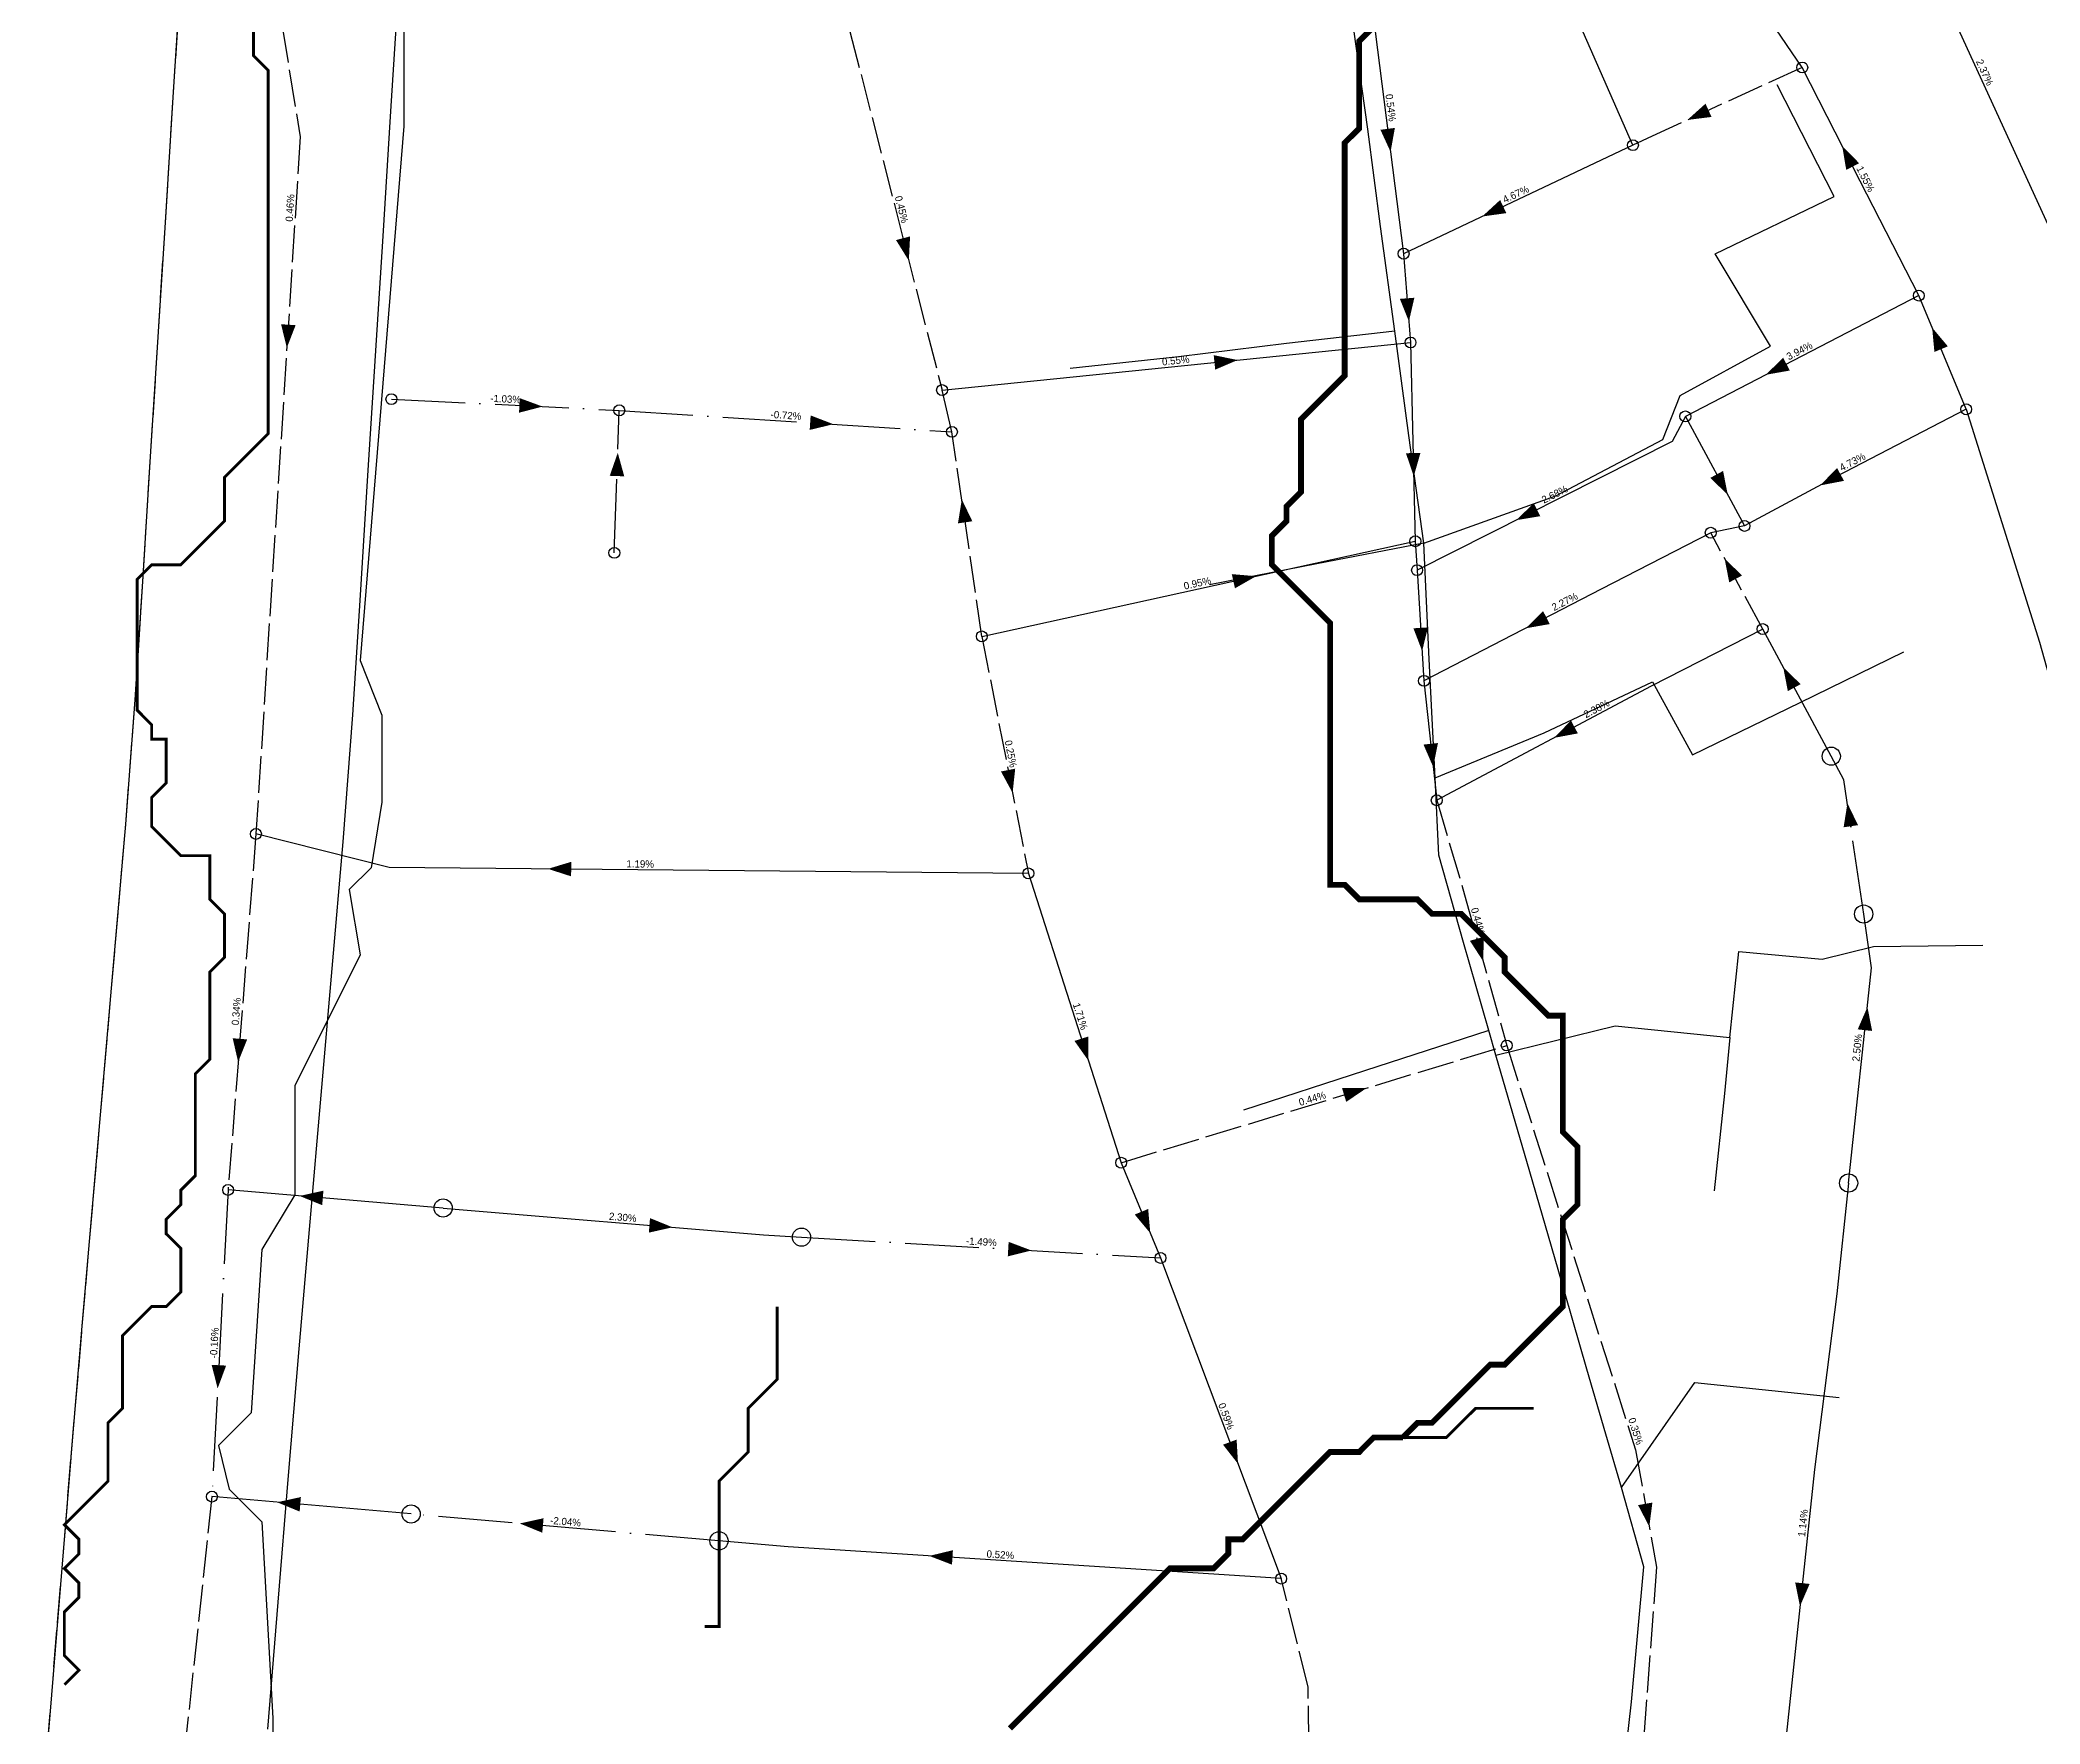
# Model space of a CAD drawing. Header units: metres. Extents: x 441395 to 476894, y 2561381 to 2578972.
# Drawn here: x 449893 to 450443, y 2567891 to 2568354 of the extents above; entities that cross this region are included whole.
import ezdxf
from ezdxf.enums import TextEntityAlignment as Align

# ---------------------------------------------------------------- set-up
doc = ezdxf.new("R2010")
doc.units = ezdxf.units.M
doc.header["$LTSCALE"] = 8
doc.linetypes.add('DASHDOT', pattern=[3.556, 2.54, -0.508, 0, -0.508])
doc.linetypes.add('DASHED', pattern=[1.524, 1.27, -0.254])
for name, color, linetype in [('A_ARROWS', 7, 'Continuous'), ('A_BUILT_2006', 252, 'Continuous'), ('A_CATCHMENTS', 7, 'Continuous'), ('A_ENVELOPE', 3, 'Continuous'), ('A_GRADIENT', 8, 'Continuous'), ('A_JUNCTIONS', 8, 'Continuous'), ('A_RUNS', 7, 'Continuous'), ('A_STREAMS', 5, 'Continuous'), ('A_WADI', 4, 'Continuous')]:
    doc.layers.add(name, color=color, linetype=linetype)

msp = doc.modelspace()

# ---------------------------------------------------------------- linework, layer by layer
at = {"layer": 'A_ARROWS', "color": 1}
for points in [[(450346.38, 2568331.97), (450351.37, 2568336.45), (450353.03, 2568332.81)], [(450264.75, 2568323.18), (450261.96, 2568329.27), (450265.93, 2568329.78)], [(450388.96, 2568324.86), (450393.65, 2568320.06), (450390.08, 2568318.25)], [(450289.95, 2568305.41), (450294.88, 2568309.95), (450296.59, 2568306.34)], [(450132.24, 2568293.23), (450128.71, 2568298.93), (450132.58, 2568299.93)], [(450269.79, 2568276.53), (450267.3, 2568282.75), (450271.29, 2568283.06)], [(449961.15, 2568269.25), (449959.56, 2568275.77), (449963.56, 2568275.51)], [(450413.72, 2568274.83), (450418.03, 2568269.69), (450414.33, 2568268.15)], [(450222.67, 2568265.92), (450216.51, 2568263.28), (450216.1, 2568267.26)], [(450367.96, 2568261.87), (450372.73, 2568266.58), (450374.56, 2568263.03)], [(450031.51, 2568253.12), (450025.02, 2568251.43), (450025.22, 2568255.43)], [(450111.49, 2568248.27), (450104.97, 2568246.69), (450105.23, 2568250.68)], [(450052.18, 2568240.4), (450053.96, 2568233.93), (450049.96, 2568234.07)], [(450271.13, 2568233.93), (450268.97, 2568240.28), (450272.97, 2568240.37)], [(450357.5, 2568228.82), (450352.69, 2568233.5), (450356.21, 2568235.4)], [(450382.87, 2568231.42), (450387.57, 2568236.2), (450389.46, 2568232.68)], [(450146.81, 2568227.6), (450149.71, 2568221.56), (450145.75, 2568220.98)], [(450299.31, 2568221.87), (450304.12, 2568226.53), (450305.92, 2568222.96)], [(450356.62, 2568211.32), (450361.42, 2568206.64), (450357.9, 2568204.74)], [(450227.76, 2568206.44), (450221.94, 2568203.11), (450221.08, 2568207.02)], [(450301.93, 2568192.12), (450306.7, 2568196.84), (450308.53, 2568193.28)], [(450273.43, 2568185.85), (450271.03, 2568192.11), (450275.02, 2568192.36)], [(450372.74, 2568181.42), (450377.54, 2568176.74), (450374.02, 2568174.84)], [(450309.67, 2568161.96), (450314.38, 2568166.73), (450316.26, 2568163.2)], [(450276.47, 2568153.97), (450273.8, 2568160.12), (450277.78, 2568160.55)], [(450160.78, 2568146.83), (450157.58, 2568152.72), (450161.5, 2568153.49)], [(450390.41, 2568143.99), (450393.32, 2568137.95), (450389.36, 2568137.37)], [(450032.97, 2568125.93), (450039.38, 2568127.87), (450039.35, 2568123.87)], [(450290.21, 2568100.51), (450286.57, 2568106.14), (450290.42, 2568107.21)], [(450395.91, 2568087.92), (450397.21, 2568081.34), (450393.24, 2568081.77)], [(449947.75, 2568072.79), (449946.26, 2568079.32), (449950.24, 2568079.01)], [(450181.66, 2568073.11), (450177.8, 2568078.59), (450181.61, 2568079.81)], [(450258.1, 2568065.59), (450252.55, 2568061.82), (450251.39, 2568065.64)], [(449964.67, 2568035.93), (449971.21, 2568037.39), (449970.88, 2568033.4)], [(450067.26, 2568027.31), (450060.72, 2568025.85), (450061.05, 2568029.84)], [(450198.66, 2568025.67), (450194.37, 2568030.82), (450198.07, 2568032.35)], [(450165.96, 2568020.94), (450159.46, 2568019.32), (450159.69, 2568023.31)], [(449942.12, 2567982.98), (449940.46, 2567989.47), (449944.45, 2567989.26)], [(450222.79, 2567962.22), (450218.66, 2567967.5), (450222.4, 2567968.91)], [(449958.47, 2567951.66), (449965.02, 2567953.1), (449964.68, 2567949.11)], [(450025.22, 2567945.83), (450031.77, 2567947.27), (450031.42, 2567943.29)], [(450335.92, 2567944.93), (450332.83, 2567950.88), (450336.76, 2567951.58)], [(450137.85, 2567936.9), (450144.37, 2567938.48), (450144.11, 2567934.49)], [(450377.35, 2567923.03), (450376.04, 2567929.61), (450380.01, 2567929.19)]]:
    msp.add_solid(points, dxfattribs=at)
at = {"layer": 'A_BUILT_2006', "color": 252}
for points in [[(449989.7, 2568332.96), (449991.77, 2568365.9)], [(450258.5, 2568329.47), (450254.65, 2568356.86)], [(450386.77, 2568310.92), (450371.08, 2568341.68)], [(449987.62, 2568300.03), (449989.7, 2568332.96)], [(450261.99, 2568302.7), (450258.5, 2568329.47)], [(450354.04, 2568295.11), (450386.77, 2568310.92)], [(449985.54, 2568267.09), (449987.62, 2568300.03)], [(450265.89, 2568273.89), (450261.99, 2568302.7)], [(450369.29, 2568269.78), (450354.04, 2568295.11)], [(450265.89, 2568273.89), (450236.08, 2568270.46)], [(450269.78, 2568245.15), (450265.89, 2568273.89)], [(449983.47, 2568234.16), (449985.54, 2568267.09)], [(450206.45, 2568266.83), (450176.63, 2568263.55)], [(450236.08, 2568270.46), (450206.45, 2568266.83)], [(450344.41, 2568256.12), (450369.29, 2568269.78)], [(450339.59, 2568244.1), (450344.41, 2568256.12)], [(450273.85, 2568215.5), (450269.78, 2568245.15)], [(450310.16, 2568228.52), (450339.59, 2568244.1)], [(449981.39, 2568201.22), (449983.47, 2568234.16)], [(450273.85, 2568215.5), (450310.16, 2568228.52)], [(450273.85, 2568215.5), (450244.46, 2568209.83)], [(450275.39, 2568183.62), (450273.85, 2568215.5)], [(450244.46, 2568209.83), (450214.96, 2568204.1)], [(449979.31, 2568168.29), (449981.39, 2568201.22)], [(450277.03, 2568150.95), (450275.39, 2568183.62)], [(450377.37, 2568171.67), (450405.95, 2568185.65)], [(450306.98, 2568163.31), (450336.81, 2568177.41)], [(450336.81, 2568177.41), (450347.79, 2568157.31)], [(449976.65, 2568133.39), (449979.31, 2568168.29)], [(450347.79, 2568157.31), (450377.37, 2568171.67)], [(450277.03, 2568150.95), (450306.98, 2568163.31)], [(450278, 2568129.7), (450277.03, 2568150.95)], [(449973.63, 2568098.52), (449976.65, 2568133.39)], [(450284.83, 2568105.65), (450278, 2568129.7)], [(450291.77, 2568081.46), (450284.83, 2568105.65)], [(450358.03, 2568079.57), (450360.58, 2568103.22)], [(450360.58, 2568103.22), (450383.47, 2568101.05)], [(450383.47, 2568101.05), (450397.54, 2568104.55)], [(450397.54, 2568104.55), (450427.66, 2568104.96)], [(449970.62, 2568063.65), (449973.63, 2568098.52)], [(450291.77, 2568081.46), (450257.54, 2568070.33)], [(450293.71, 2568074.67), (450291.77, 2568081.46)], [(450293.71, 2568074.67), (450326.53, 2568082.72)], [(450326.53, 2568082.72), (450358.03, 2568079.57)], [(450358.03, 2568079.57), (450356.59, 2568064.1)], [(450303.04, 2568042.56), (450293.71, 2568074.67)], [(450257.54, 2568070.33), (450224.26, 2568059.51)], [(449967.6, 2568028.78), (449970.62, 2568063.65)], [(450356.59, 2568064.1), (450353.8, 2568037.33)], [(450310.86, 2568015.68), (450303.04, 2568042.56)], [(449964.58, 2567993.91), (449967.6, 2568028.78)], [(450318.75, 2567988.32), (450310.86, 2568015.68)], [(449961.62, 2567959.04), (449964.58, 2567993.91)], [(450328.23, 2567955.77), (450323.95, 2567970.43), (450318.75, 2567988.32)], [(450328.23, 2567955.77), (450348.43, 2567984.59)], [(450348.43, 2567984.59), (450388.18, 2567980.52)], [(449958.76, 2567924.15), (449961.62, 2567959.04)], [(450334.44, 2567933.92), (450328.23, 2567955.77)], [(450331.06, 2567896.73), (450334.44, 2567933.92)], [(449955.91, 2567889.27), (449958.76, 2567924.15)], [(450326.7, 2567858.47), (450331.06, 2567896.73)]]:
    msp.add_lwpolyline(points, dxfattribs=at)
at = {"layer": 'A_CATCHMENTS', "color": 1, "linetype": 'DASHED'}
msp.add_lwpolyline([(449893.25, 2567859.28), (449896.11, 2567894.16), (449896.11, 2567894.16), (449896.11, 2567894.16), (449898.96, 2567929.04), (449901.81, 2567963.93), (449901.83, 2567964.02), (449901.83, 2567964.12), (449904.79, 2567998.99), (449904.8, 2567999.04), (449904.8, 2567999.08), (449907.82, 2568033.95), (449910.84, 2568068.82), (449910.84, 2568068.82), (449910.84, 2568068.82), (449913.86, 2568103.69), (449916.85, 2568138.26), (449919.46, 2568172.46), (449921.51, 2568205), (449921.51, 2568205), (449921.51, 2568205), (449923.58, 2568237.93), (449923.58, 2568237.93), (449925.66, 2568270.87), (449925.66, 2568270.87), (449925.66, 2568270.87), (449927.74, 2568303.8), (449929.82, 2568336.74), (449931.89, 2568369.67)], dxfattribs=at)
at = {"layer": 'A_ENVELOPE', "color": 3}
msp.add_lwpolyline([(449893.25, 2567859.28), (449896.11, 2567894.16), (449896.11, 2567894.16), (449896.11, 2567894.16), (449898.96, 2567929.04), (449901.81, 2567963.93), (449901.83, 2567964.02), (449901.83, 2567964.12), (449904.79, 2567998.99), (449904.8, 2567999.04), (449904.8, 2567999.08), (449907.82, 2568033.95), (449910.84, 2568068.82), (449910.84, 2568068.82), (449910.84, 2568068.82), (449913.86, 2568103.69), (449916.85, 2568138.26), (449919.46, 2568172.46), (449921.51, 2568205), (449921.51, 2568205), (449921.51, 2568205), (449923.58, 2568237.93), (449923.58, 2568237.93), (449925.66, 2568270.87), (449925.66, 2568270.87), (449925.66, 2568270.87), (449927.74, 2568303.8), (449929.82, 2568336.74), (449931.89, 2568369.67)], dxfattribs=at)
at = {"layer": 'A_JUNCTIONS'}
for centre in [(450377.98, 2568346.41), (450331.42, 2568325.03), (450268.33, 2568295.18), (450410.04, 2568283.66), (450270.24, 2568270.74), (449989.91, 2568255.15), (450141.37, 2568257.67), (450052.58, 2568252.08), (450345.83, 2568250.4), (450423.08, 2568252.36), (450144.1, 2568246.16), (450271.55, 2568216.05), (450352.8, 2568218.41), (450362.11, 2568220.29), (450051.23, 2568212.87), (450272.03, 2568208.11), (450152.31, 2568189.88), (450367.1, 2568191.89), (450273.94, 2568177.66), (450277.45, 2568144.81), (449952.65, 2568135.55), (450165.14, 2568124.67), (450296.69, 2568077.33), (450190.64, 2568045.08), (449945, 2568037.59), (450201.46, 2568018.89), (449940.54, 2567953.23), (450234.65, 2567930.67)]:
    msp.add_circle(centre, 1.5, dxfattribs=at)
at = {"layer": 'A_JUNCTIONS', "color": 30}
for centre in [(450385.96, 2568156.92), (450394.88, 2568113.5), (450390.73, 2568039.5), (450004.14, 2568032.62), (450102.72, 2568024.6), (449995.33, 2567948.44), (450080.01, 2567941.05)]:
    msp.add_circle(centre, 2.5, dxfattribs=at)
at = {"layer": 'A_RUNS', "color": 1, "linetype": 'DASHED'}
for points in [[(449940.18, 2568478.09), (449964.84, 2568327.29), (449952.65, 2568135.55)], [(450116.05, 2568356.27), (450141.37, 2568257.67)], [(450377.98, 2568346.41), (450337.86, 2568328.07), (450331.42, 2568325.03)], [(450152.31, 2568189.88), (450144.1, 2568246.16)], [(450367.1, 2568191.89), (450352.8, 2568218.41)], [(450271.55, 2568216.05), (450272.03, 2568208.11)], [(450152.31, 2568189.88), (450165.14, 2568124.67)], [(450277.45, 2568144.81), (450285.11, 2568118.77), (450296.69, 2568077.33)], [(449952.65, 2568135.55), (449945, 2568037.59)], [(450190.64, 2568045.08), (450296.69, 2568077.33)], [(450296.69, 2568077.33), (450332.14, 2567966.07), (450337.91, 2567933.81), (450332.28, 2567859.82)], [(449940.54, 2567953.23), (449925.61, 2567814.17), (449912.79, 2567695.21), (449912.47, 2567635.88)], [(450328.89, 2567815.2), (450252.7, 2567819.82), (450242.91, 2567836.72), (450242.07, 2567900.85), (450234.65, 2567930.67)]]:
    msp.add_lwpolyline(points, dxfattribs=at)
at = {"layer": 'A_RUNS', "color": 1}
for points in [[(450457.14, 2568277.91), (450396.31, 2568410.9)], [(450331.42, 2568325.03), (450301.79, 2568392.57)], [(450377.98, 2568346.41), (450351.9, 2568384.73)], [(450258.11, 2568375.09), (450268.33, 2568295.18)], [(450410.04, 2568283.66), (450393.94, 2568315.09), (450377.98, 2568346.41)], [(450331.42, 2568325.03), (450268.33, 2568295.18)], [(450268.33, 2568295.18), (450270.24, 2568270.74)], [(450410.04, 2568283.66), (450345.83, 2568250.4)], [(450423.08, 2568252.36), (450410.04, 2568283.66)], [(450141.37, 2568257.67), (450270.24, 2568270.74)], [(450270.24, 2568270.74), (450271.55, 2568216.05)], [(450345.83, 2568250.4), (450342.16, 2568243.48), (450272.03, 2568208.11)], [(450345.83, 2568250.4), (450362.11, 2568220.29)], [(450423.08, 2568252.36), (450387.22, 2568233.75), (450362.11, 2568220.29)], [(450423.08, 2568252.36), (450443.2, 2568188.3), (450454.1, 2568149.72), (450460.93, 2568121.02), (450463.09, 2568043), (450460.72, 2567951.95), (450444.99, 2567844)], [(450352.8, 2568218.41), (450322.67, 2568202.84), (450273.94, 2568177.66)], [(450362.11, 2568220.29), (450352.8, 2568218.41)], [(450152.31, 2568189.88), (450271.55, 2568216.05)], [(450272.03, 2568208.11), (450273.94, 2568177.66)], [(450367.1, 2568191.89), (450336.43, 2568176.21), (450277.45, 2568144.81)], [(450385.96, 2568156.92), (450367.1, 2568191.89)], [(450273.94, 2568177.66), (450277.45, 2568144.81)], [(450165.14, 2568124.67), (449989.33, 2568126.35), (449952.65, 2568135.55)], [(450165.14, 2568124.67), (450190.64, 2568045.08)], [(450390.73, 2568039.5), (450397.06, 2568098.71), (450394.88, 2568113.5)], [(450190.64, 2568045.08), (450201.46, 2568018.89)], [(450004.14, 2568032.62), (449945, 2568037.59)], [(450390.73, 2568039.5), (450387.48, 2568009.02), (450381.34, 2567960.67), (450369.82, 2567851.94)], [(450004.14, 2568032.62), (450092.29, 2568025.2), (450102.72, 2568024.6)], [(450201.46, 2568018.89), (450234.65, 2567930.67)], [(449995.33, 2567948.44), (449940.54, 2567953.23)], [(450234.65, 2567930.67), (450099.03, 2567939.39), (450080.01, 2567941.05)]]:
    msp.add_lwpolyline(points, dxfattribs=at)
at = {"layer": 'A_RUNS', "color": 1, "linetype": 'DASHDOT'}
for points in [[(449989.91, 2568255.15), (450052.58, 2568252.08)], [(450144.1, 2568246.16), (450141.37, 2568257.67)], [(450051.23, 2568212.87), (450052.58, 2568252.08)], [(450052.58, 2568252.08), (450144.1, 2568246.16)], [(450394.88, 2568113.5), (450389.46, 2568150.41), (450385.96, 2568156.92)], [(449945, 2568037.59), (449940.54, 2567953.23)], [(450102.72, 2568024.6), (450201.46, 2568018.89)], [(450080.01, 2567941.05), (449995.33, 2567948.44)]]:
    msp.add_lwpolyline(points, dxfattribs=at)
at = {"layer": 'A_STREAMS', "color": 5}
for points, const_width in [([(449951.98, 2568357.67), (449951.98, 2568353.67), (449951.98, 2568349.67), (449955.99, 2568345.66), (449955.99, 2568341.66), (449955.99, 2568337.66), (449955.99, 2568333.66), (449955.99, 2568329.66), (449955.99, 2568325.66), (449955.99, 2568321.65), (449955.99, 2568317.65), (449955.99, 2568313.65), (449955.99, 2568309.65), (449955.99, 2568305.65), (449955.99, 2568301.64), (449955.99, 2568297.64), (449955.99, 2568293.64), (449955.99, 2568289.64), (449955.99, 2568285.64), (449955.99, 2568281.64), (449955.99, 2568277.63), (449955.99, 2568273.63), (449955.99, 2568269.63), (449955.99, 2568265.63), (449955.99, 2568261.63), (449955.99, 2568257.62), (449955.99, 2568253.62), (449955.99, 2568249.62), (449955.99, 2568245.62), (449951.98, 2568241.62), (449947.98, 2568237.62), (449943.98, 2568233.61), (449943.98, 2568229.61), (449943.98, 2568225.61), (449943.98, 2568221.61), (449939.98, 2568217.61), (449935.98, 2568213.61), (449931.98, 2568209.6), (449927.97, 2568209.6), (449923.97, 2568209.6), (449919.97, 2568205.6), (449919.97, 2568201.6), (449919.97, 2568197.6), (449919.97, 2568193.6), (449919.97, 2568189.59), (449919.97, 2568185.59), (449919.97, 2568181.59), (449919.97, 2568177.59), (449919.97, 2568173.59), (449919.97, 2568169.59), (449923.97, 2568165.58), (449923.97, 2568161.58), (449927.97, 2568161.58), (449927.97, 2568157.58), (449927.97, 2568153.58), (449927.97, 2568149.58), (449923.97, 2568145.57), (449923.97, 2568141.57), (449923.97, 2568137.57), (449927.97, 2568133.57), (449931.98, 2568129.57), (449935.98, 2568129.57), (449939.98, 2568129.57), (449939.98, 2568125.57), (449939.98, 2568121.56), (449939.98, 2568117.56), (449943.98, 2568113.56), (449943.98, 2568109.56), (449943.98, 2568105.56), (449943.98, 2568101.56), (449939.98, 2568097.55), (449939.98, 2568093.55), (449939.98, 2568089.55), (449939.98, 2568085.55), (449939.98, 2568081.55), (449939.98, 2568077.54), (449939.98, 2568073.54), (449935.98, 2568069.54), (449935.98, 2568065.54), (449935.98, 2568061.54), (449935.98, 2568057.54), (449935.98, 2568053.53), (449935.98, 2568049.53), (449935.98, 2568045.53), (449935.98, 2568041.53), (449931.98, 2568037.53), (449931.98, 2568033.52), (449927.97, 2568029.52), (449927.97, 2568025.52), (449931.98, 2568021.52), (449931.98, 2568017.52), (449931.98, 2568013.52), (449931.98, 2568009.51), (449927.97, 2568005.51), (449923.97, 2568005.51), (449919.97, 2568001.51), (449915.97, 2567997.51), (449915.97, 2567993.51), (449915.97, 2567989.51), (449915.97, 2567985.5), (449915.97, 2567981.5), (449915.97, 2567977.5), (449911.97, 2567973.5), (449911.97, 2567969.5), (449911.97, 2567965.49), (449911.97, 2567961.49), (449911.97, 2567957.49), (449907.96, 2567953.49), (449903.96, 2567949.49), (449899.96, 2567945.49), (449903.96, 2567941.48), (449903.96, 2567937.48), (449899.96, 2567933.48), (449903.96, 2567929.48), (449903.96, 2567925.48), (449899.96, 2567921.48), (449899.96, 2567917.47), (449899.96, 2567913.47), (449899.96, 2567909.47), (449903.96, 2567905.47), (449899.96, 2567901.47)], 0.8), ([(450260.12, 2568357.67), (450256.12, 2568353.67), (450256.12, 2568349.67), (450256.12, 2568345.66), (450256.12, 2568341.66), (450256.12, 2568337.66), (450256.12, 2568333.66), (450256.12, 2568329.66), (450252.11, 2568325.66), (450252.11, 2568321.65), (450252.11, 2568317.65), (450252.11, 2568313.65), (450252.11, 2568309.65), (450252.11, 2568305.65), (450252.11, 2568301.64), (450252.11, 2568297.64), (450252.11, 2568293.64), (450252.11, 2568289.64), (450252.11, 2568285.64), (450252.11, 2568281.64), (450252.11, 2568277.63), (450252.11, 2568273.63), (450252.11, 2568269.63), (450252.11, 2568265.63), (450252.11, 2568261.63), (450248.11, 2568257.62), (450244.11, 2568253.62), (450240.11, 2568249.62), (450240.11, 2568245.62), (450240.11, 2568241.62), (450240.11, 2568237.62), (450240.11, 2568233.61), (450240.11, 2568229.61), (450236.11, 2568225.61), (450236.11, 2568221.61), (450232.11, 2568217.61), (450232.11, 2568213.61), (450232.11, 2568209.6), (450236.11, 2568205.6), (450240.11, 2568201.6), (450244.11, 2568197.6), (450248.11, 2568193.6), (450248.11, 2568189.59), (450248.11, 2568185.59), (450248.11, 2568181.59), (450248.11, 2568177.59), (450248.11, 2568173.59), (450248.11, 2568169.59), (450248.11, 2568165.58), (450248.11, 2568161.58), (450248.11, 2568157.58), (450248.11, 2568153.58), (450248.11, 2568149.58), (450248.11, 2568145.57), (450248.11, 2568141.57), (450248.11, 2568137.57), (450248.11, 2568133.57), (450248.11, 2568129.57), (450248.11, 2568125.57), (450248.11, 2568121.56), (450252.11, 2568121.56), (450256.12, 2568117.56), (450260.12, 2568117.56), (450264.12, 2568117.56), (450268.12, 2568117.56), (450272.12, 2568117.56), (450276.13, 2568113.56), (450280.13, 2568113.56), (450284.13, 2568113.56), (450288.13, 2568109.56), (450292.13, 2568105.56), (450296.13, 2568101.56), (450296.13, 2568097.55), (450300.14, 2568093.55), (450304.14, 2568089.55), (450308.14, 2568085.55), (450312.14, 2568085.55), (450312.14, 2568081.55), (450312.14, 2568077.54), (450312.14, 2568073.54), (450312.14, 2568069.54), (450312.14, 2568065.54), (450312.14, 2568061.54), (450312.14, 2568057.54), (450312.14, 2568053.53), (450316.14, 2568049.53), (450316.14, 2568045.53), (450316.14, 2568041.53), (450316.14, 2568037.53), (450316.14, 2568033.52), (450312.14, 2568029.52), (450312.14, 2568025.52), (450312.14, 2568021.52), (450312.14, 2568017.52), (450312.14, 2568013.52), (450312.14, 2568009.51), (450312.14, 2568005.51), (450308.14, 2568001.51), (450304.14, 2567997.51), (450300.14, 2567993.51), (450296.13, 2567989.51), (450292.13, 2567989.51), (450288.13, 2567985.5), (450284.13, 2567981.5), (450280.13, 2567977.5), (450276.13, 2567973.5), (450272.12, 2567973.5), (450268.12, 2567969.5)], 1.6), ([(450096.05, 2568005.51), (450096.05, 2568001.51), (450096.05, 2567997.51), (450096.05, 2567993.51), (450096.05, 2567989.51), (450096.05, 2567985.5), (450092.04, 2567981.5), (450088.04, 2567977.5), (450088.04, 2567973.5), (450088.04, 2567969.5), (450088.04, 2567965.49), (450084.04, 2567961.49), (450080.04, 2567957.49), (450080.04, 2567953.49), (450080.04, 2567949.49), (450080.04, 2567945.49), (450080.04, 2567941.48), (450080.04, 2567937.48), (450080.04, 2567933.48), (450080.04, 2567929.48), (450080.04, 2567925.48), (450080.04, 2567921.48), (450080.04, 2567917.47), (450076.04, 2567917.47)], 0.8), ([(450304.14, 2567977.5), (450300.14, 2567977.5), (450296.13, 2567977.5), (450292.13, 2567977.5), (450288.13, 2567977.5), (450284.13, 2567973.5), (450280.13, 2567969.5), (450276.13, 2567969.5), (450272.12, 2567969.5), (450268.12, 2567969.5)], 0.8), ([(450268.12, 2567969.5), (450264.12, 2567969.5), (450260.12, 2567969.5), (450256.12, 2567965.49), (450252.11, 2567965.49), (450248.11, 2567965.49), (450244.11, 2567961.49), (450240.11, 2567957.49), (450236.11, 2567953.49), (450232.11, 2567949.49), (450228.1, 2567945.49), (450224.1, 2567941.48), (450220.1, 2567941.48), (450220.1, 2567937.48), (450216.1, 2567933.48), (450212.1, 2567933.48), (450208.1, 2567933.48), (450204.09, 2567933.48), (450200.09, 2567929.48), (450196.09, 2567925.48), (450192.09, 2567921.48), (450188.09, 2567917.47), (450184.09, 2567913.47), (450180.08, 2567909.47), (450176.08, 2567905.47), (450172.08, 2567901.47), (450168.08, 2567897.46), (450164.08, 2567893.46), (450160.07, 2567889.46)], 1.6)]:
    msp.add_lwpolyline(points, dxfattribs=dict(at, const_width=const_width))
at = {"layer": 'A_WADI', "color": 4}
msp.add_lwpolyline([(449993.31, 2568453.24), (449993.31, 2568330.24), (449981.31, 2568183.24), (449987.31, 2568168.24), (449987.31, 2568144.24), (449984.31, 2568126.24), (449978.31, 2568120.24), (449981.31, 2568102.24), (449963.31, 2568066.24), (449963.31, 2568036.24), (449954.31, 2568021.24), (449951.31, 2567976.24), (449942.31, 2567967.24), (449945.31, 2567955.24), (449954.31, 2567946.24), (449957.31, 2567892.24), (449957.31, 2567880.24)], dxfattribs=at)

# ---------------------------------------------------------------- texts
at = {"layer": 'A_GRADIENT', "color": 1}
for s, rotation, p in [('2.37%', 294.5789, (450426.73, 2568344.4)), ('0.54%', -82.7105, (450263.22, 2568335.14)), ('1.55%', 297.0135, (450393.98, 2568315.01)), ('0.46%', 86.3626, (449963.6, 2568307.67)), ('0.45%', -75.5971, (450128.71, 2568306.97)), ('4.67%', 25.323, (450299.88, 2568310.1)), ('0.55%', 5.794, (450205.81, 2568264.2)), ('3.94%', 27.3775, (450377.93, 2568267.03)), ('-1.03%', -2.801, (450021.25, 2568253.62)), ('-0.72%', -3.7057, (450098.34, 2568249.12)), ('4.73%', 27.4254, (450392.51, 2568236.49)), ('2.68%', 26.7647, (450310.59, 2568227.56)), ('0.95%', 12.3799, (450211.93, 2568202.96)), ('2.27%', 27.3259, (450313.37, 2568198.03)), ('2.38%', 28.0267, (450322.14, 2568168.6)), ('0.25%', -78.8715, (450158.72, 2568157.27)), ('1.19%', 359.4539, (450058.33, 2568125.69)), ('0.44%', -74.3972, (450287.25, 2568111.12)), ('0.34%', 85.5326, (449948.83, 2568086.57)), ('1.71%', -72.2326, (450177.89, 2568084.88)), ('2.50%', 83.9028, (450394.69, 2568076.54)), ('0.44%', 16.9148, (450243.66, 2568061.2)), ('2.30%', -4.8063, (450053.42, 2568028.47)), ('-1.49%', -3.309, (450152.09, 2568021.75)), ('-0.16%', 86.9755, (449942.77, 2567995.41)), ('0.59%', -69.3844, (450218.06, 2567974.78)), ('0.35%', -72.3247, (450330.66, 2567970.74)), ('-2.04%', 355.0109, (450037.67, 2567944.75)), ('1.14%', 83.9549, (450379.76, 2567945.78)), ('0.52%', 356.3213, (450157.31, 2567935.64))]:
    msp.add_text(s, height=2, rotation=rotation, dxfattribs=at).set_placement(p, align=Align.BOTTOM_CENTER)

doc.saveas('drawing.dxf')
